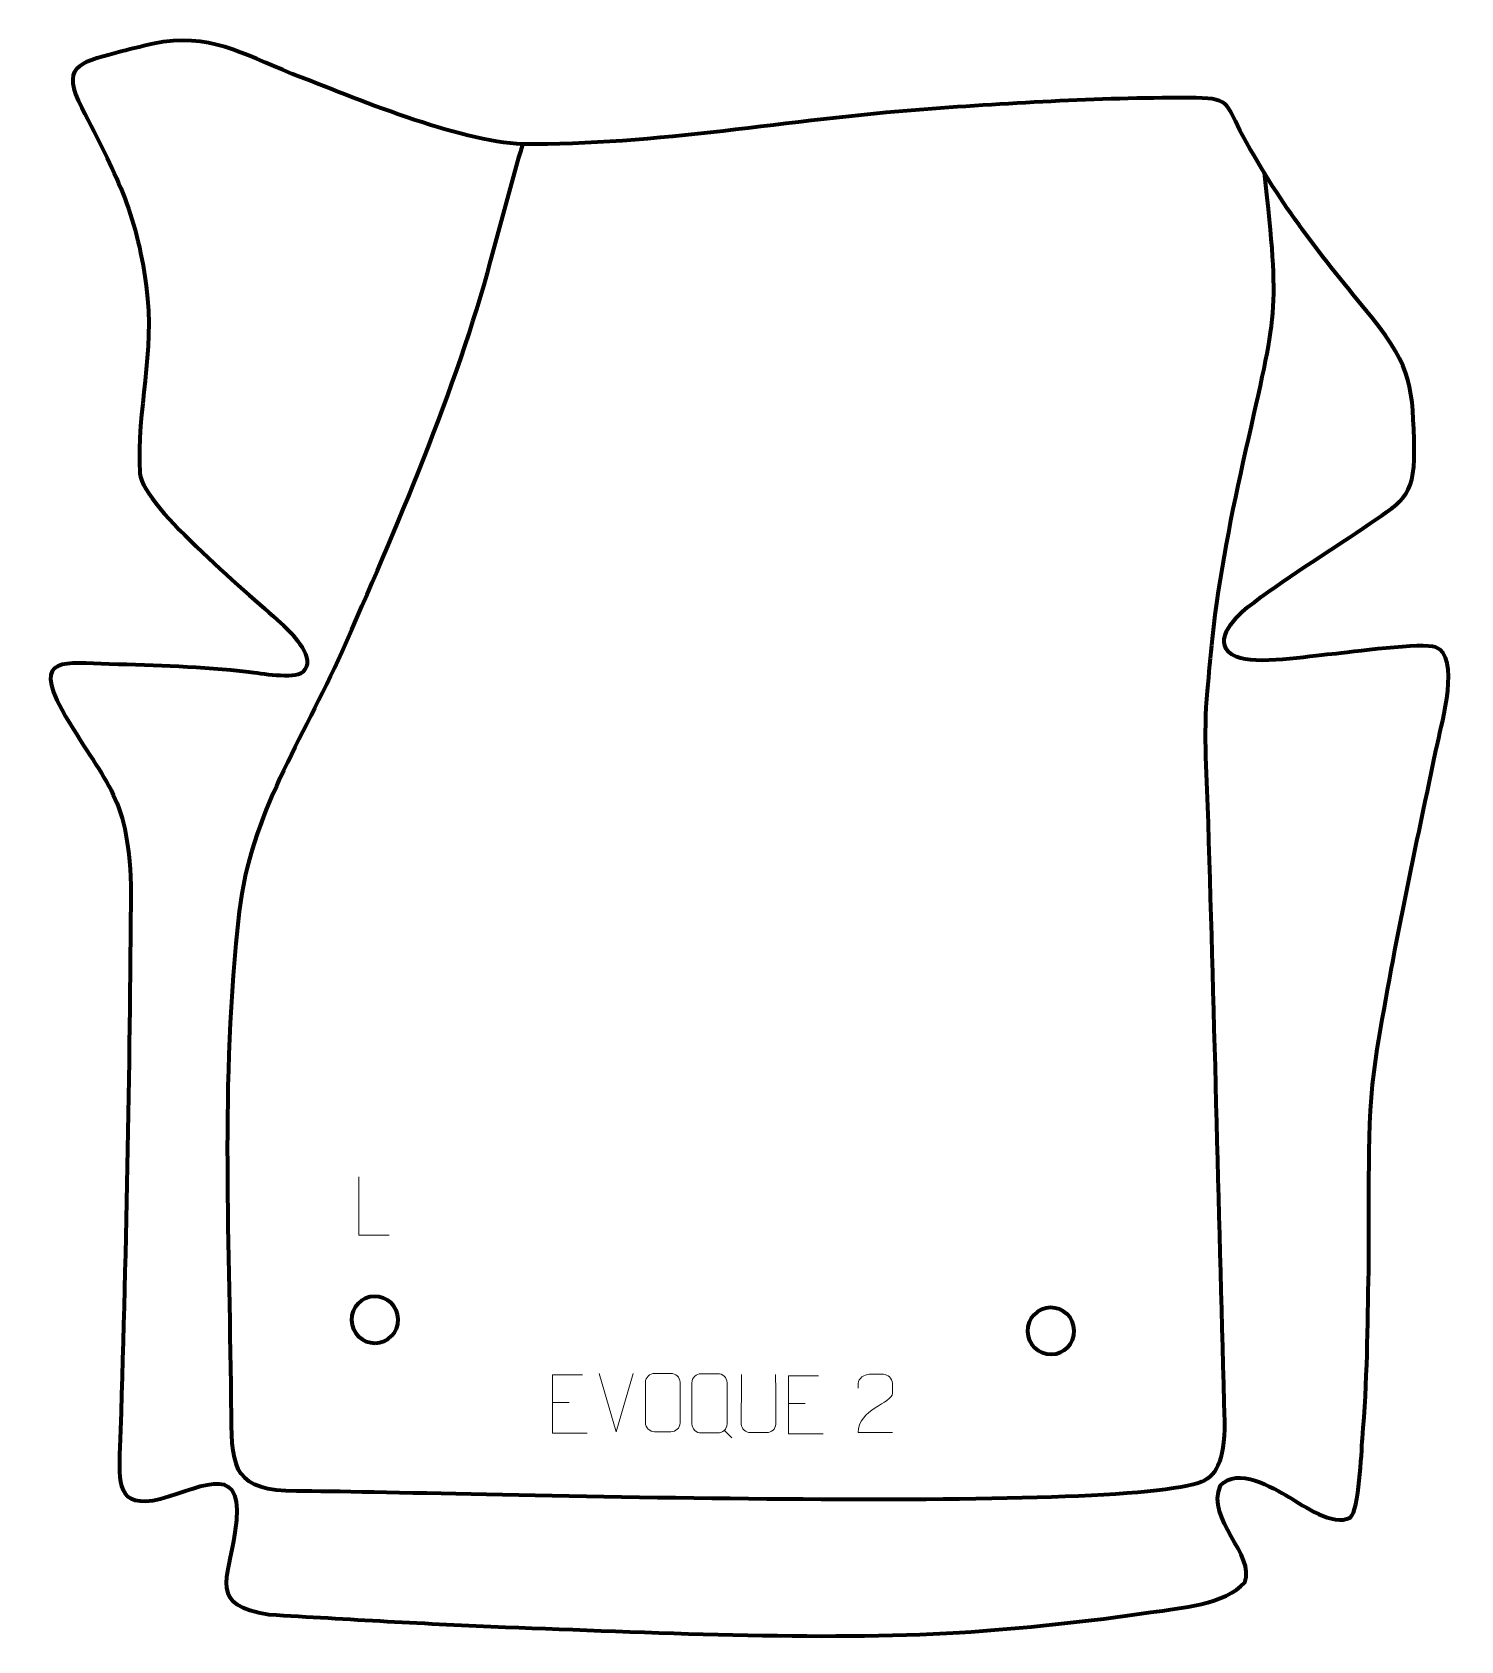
# Model space of a CAD drawing. Header units: millimetres. Extents: x 1121 to 1734, y 23 to 712.
import ezdxf

# ---------------------------------------------------------------- set-up
doc = ezdxf.new("R2010")
doc.units = ezdxf.units.MM
doc.header["$MEASUREMENT"] = 0
doc.layers.add('layer 2', color=7, linetype='Continuous')
doc.layers.add('layer 3', color=7, linetype='Continuous')

msp = doc.modelspace()

# ---------------------------------------------------------------- linework, layer by layer
at = {"layer": 'layer 2', "color": 142, "lineweight": 158}
msp.add_open_spline([(1649.1996, 652.0012), (1656.0971, 590.9807), (1654.4934, 591.9591), (1641.2804, 532.9419), (1641.2804, 532.9419), (1635.2546, 506.0263), (1629.9431, 479.5694), (1626.9342, 452.1128), (1626.9342, 452.1128), (1626.181, 444.6777), (1625.5216, 437.2325), (1624.8227, 429.792), (1624.8227, 429.792), (1623.0702, 411.2391), (1624.5984, 391.8953), (1625.2062, 373.2692), (1625.2062, 373.2692), (1627.8688, 287.7494), (1629.8346, 202.2028), (1632.2385, 116.6739), (1632.2385, 116.6739), (1632.1495, 99.2397), (1628.6591, 92.8388), (1621.0205, 90.4098), (1621.0205, 90.4098), (1579.0157, 77.0526), (1298.6331, 86.6211), (1234.568, 86.9437), (1234.568, 86.9437), (1208.5056, 87.075), (1206.8005, 95.853), (1206.6627, 119.1491), (1206.6627, 119.1491), (1206.2289, 192.4057), (1201.7419, 261.8702), (1210.1717, 335.2965), (1210.1717, 335.2965), (1214.9648, 377.0462), (1237.3407, 409.1612), (1254.0086, 446.4855), (1254.0086, 446.4855), (1276.5721, 497.3845), (1303.5235, 560.1977), (1317.752, 613.972), (1317.752, 613.972), (1322.3355, 630.7024), (1326.9188, 647.4326), (1331.5023, 664.1629)], degree=3, knots=[0, 0, 0, 0, 0.07692308, 0.07692308, 0.07692308, 0.07692308, 0.15384615, 0.15384615, 0.15384615, 0.15384615, 0.23076923, 0.23076923, 0.23076923, 0.23076923, 0.30769231, 0.30769231, 0.30769231, 0.30769231, 0.38461538, 0.38461538, 0.38461538, 0.38461538, 0.46153846, 0.46153846, 0.46153846, 0.46153846, 0.53846154, 0.53846154, 0.53846154, 0.53846154, 0.61538462, 0.61538462, 0.61538462, 0.61538462, 0.69230769, 0.69230769, 0.69230769, 0.69230769, 0.76923077, 0.76923077, 0.76923077, 0.76923077, 0.84615385, 0.84615385, 0.84615385, 0.84615385, 1, 1, 1, 1], dxfattribs=at)
at = {"layer": 'layer 2', "color": 250, "lineweight": 9}
for points, knots in [([(1274.2516, 196.678), (1274.2516, 196.678), (1261.3025, 196.678), (1261.3025, 196.678), (1261.3025, 196.678), (1261.3025, 196.678), (1261.3025, 221.6316), (1261.3025, 221.6316)], [0, 0, 0, 0, 0.33333333, 0.33333333, 0.33333333, 0.33333333, 1, 1, 1, 1]), ([(1357.1687, 136.7469), (1357.1687, 136.7469), (1344.2948, 136.7469), (1344.2948, 136.7469), (1344.2948, 136.7469), (1344.2948, 136.7469), (1344.2948, 111.7933), (1344.2948, 111.7933), (1344.2948, 111.7933), (1344.2948, 111.7933), (1359.1606, 111.7933), (1359.1606, 111.7933)], [0, 0, 0, 0, 0.25, 0.25, 0.25, 0.25, 0.5, 0.5, 0.5, 0.5, 1, 1, 1, 1]), ([(1388.0203, 137.3437), (1390.346, 137.3437), (1392.6721, 137.3437), (1394.9982, 137.3437), (1394.9982, 137.3437), (1396.9448, 137.3793), (1398.9362, 135.8877), (1398.9629, 133.4501), (1398.9629, 133.4501), (1398.9625, 127.7032), (1398.9625, 121.9559), (1398.9629, 116.2082), (1398.9629, 116.2082), (1398.8231, 113.8848), (1397.1459, 112.4052), (1394.9982, 112.3944), (1394.9982, 112.3944), (1392.6663, 112.3948), (1390.3344, 112.3948), (1388.0029, 112.3944), (1388.0029, 112.3944), (1386.0779, 112.289), (1384.1058, 114.1735), (1384.117, 116.1908), (1384.117, 116.1908), (1384.1173, 121.9609), (1384.1173, 127.7306), (1384.117, 133.4999), (1384.117, 133.4999), (1384.1212, 135.638), (1385.8679, 137.3572), (1388.0203, 137.3437)], [0, 0, 0, 0, 0.11111111, 0.11111111, 0.11111111, 0.11111111, 0.22222222, 0.22222222, 0.22222222, 0.22222222, 0.33333333, 0.33333333, 0.33333333, 0.33333333, 0.44444444, 0.44444444, 0.44444444, 0.44444444, 0.55555556, 0.55555556, 0.55555556, 0.55555556, 0.66666667, 0.66666667, 0.66666667, 0.66666667, 0.77777778, 0.77777778, 0.77777778, 0.77777778, 1, 1, 1, 1]), ([(1407.9986, 137.2523), (1410.3664, 137.2523), (1412.7344, 137.2523), (1415.1024, 137.2523), (1415.1024, 137.2523), (1417.0842, 137.2885), (1419.1115, 135.77), (1419.1386, 133.2884), (1419.1386, 133.2884), (1419.1383, 127.4378), (1419.1383, 121.5869), (1419.1386, 115.7355), (1419.1386, 115.7355), (1418.9964, 113.3702), (1417.2889, 111.8639), (1415.1024, 111.8529), (1415.1024, 111.8529), (1412.7284, 111.8534), (1410.3546, 111.8534), (1407.9811, 111.8529), (1407.9811, 111.8529), (1406.0212, 111.7457), (1404.0134, 113.6642), (1404.0249, 115.7179), (1404.0249, 115.7179), (1404.0252, 121.5919), (1404.0252, 127.4657), (1404.0249, 133.3391), (1404.0249, 133.3391), (1404.0292, 135.5157), (1405.8074, 137.266), (1407.9986, 137.2523)], [0, 0, 0, 0, 0.11111111, 0.11111111, 0.11111111, 0.11111111, 0.22222222, 0.22222222, 0.22222222, 0.22222222, 0.33333333, 0.33333333, 0.33333333, 0.33333333, 0.44444444, 0.44444444, 0.44444444, 0.44444444, 0.55555556, 0.55555556, 0.55555556, 0.55555556, 0.66666667, 0.66666667, 0.66666667, 0.66666667, 0.77777778, 0.77777778, 0.77777778, 0.77777778, 1, 1, 1, 1]), ([(1439.9091, 136.9795), (1439.9087, 131.44), (1440.0045, 121.2382), (1440.0049, 115.6978), (1440.0049, 115.6978), (1439.8651, 113.4583), (1438.1879, 112.0321), (1436.0402, 112.0216), (1436.0402, 112.0216), (1433.7083, 112.022), (1431.3764, 112.022), (1429.0449, 112.0216), (1429.0449, 112.0216), (1427.1199, 111.9201), (1425.1478, 113.7366), (1425.159, 115.6811), (1425.159, 115.6811), (1425.1593, 121.243), (1425.2547, 131.4184), (1425.2543, 136.9795)], [0, 0, 0, 0, 0.16666667, 0.16666667, 0.16666667, 0.16666667, 0.33333333, 0.33333333, 0.33333333, 0.33333333, 0.5, 0.5, 0.5, 0.5, 0.66666667, 0.66666667, 0.66666667, 0.66666667, 1, 1, 1, 1]), ([(1458.2877, 136.3782), (1458.2877, 136.3782), (1445.4138, 136.3782), (1445.4138, 136.3782), (1445.4138, 136.3782), (1445.4138, 136.3782), (1445.4138, 111.4246), (1445.4138, 111.4246), (1445.4138, 111.4246), (1445.4138, 111.4246), (1460.2796, 111.4246), (1460.2796, 111.4246)], [0, 0, 0, 0, 0.25, 0.25, 0.25, 0.25, 0.5, 0.5, 0.5, 0.5, 1, 1, 1, 1]), ([(1489.9533, 112.0114), (1485.0389, 112.0117), (1480.1245, 112.0117), (1475.2104, 112.0114), (1475.2104, 112.0114), (1475.2104, 121.9437), (1489.8614, 124.5849), (1489.9533, 128.8952), (1489.9533, 128.8952), (1489.953, 130.3193), (1489.953, 131.743), (1489.9533, 133.1663), (1489.9533, 133.1663), (1489.9364, 135.2434), (1487.8136, 136.9682), (1486.1426, 136.9855), (1486.1426, 136.9855), (1484.0694, 136.9851), (1481.9965, 136.9851), (1479.9241, 136.9855), (1479.9241, 136.9855), (1478.102, 137.002), (1475.2773, 135.2099), (1475.2104, 133.1163), (1475.2104, 133.1163), (1475.2104, 133.1163), (1475.2104, 131.0615), (1475.2104, 131.0615)], [0, 0, 0, 0, 0.125, 0.125, 0.125, 0.125, 0.25, 0.25, 0.25, 0.25, 0.375, 0.375, 0.375, 0.375, 0.5, 0.5, 0.5, 0.5, 0.625, 0.625, 0.625, 0.625, 0.75, 0.75, 0.75, 0.75, 1, 1, 1, 1])]:
    msp.add_open_spline(points, degree=3, knots=knots, dxfattribs=at)
at = {"layer": 'layer 2', "color": 142, "lineweight": 200}
for points in [[(1268.3155, 150.3895), (1262.7936, 150.2899), (1258.2364, 154.6857), (1258.1369, 160.2076), (1258.1369, 160.2076), (1258.0373, 165.7295), (1262.433, 170.2867), (1267.955, 170.3862), (1267.955, 170.3862), (1273.4769, 170.4858), (1278.0341, 166.09), (1278.1336, 160.5681), (1278.1336, 160.5681), (1278.2332, 155.0462), (1273.8375, 150.489), (1268.3155, 150.3895)], [(1558.0366, 145.5572), (1552.5147, 145.4577), (1547.9575, 149.8534), (1547.858, 155.3753), (1547.858, 155.3753), (1547.7584, 160.8972), (1552.1541, 165.4544), (1557.6761, 165.554), (1557.6761, 165.554), (1563.198, 165.6535), (1567.7552, 161.2578), (1567.8547, 155.7359), (1567.8547, 155.7359), (1567.9543, 150.2139), (1563.5586, 145.6568), (1558.0366, 145.5572)]]:
    msp.add_open_spline(points, degree=3, knots=[0, 0, 0, 0, 0.2, 0.2, 0.2, 0.2, 0.4, 0.4, 0.4, 0.4, 0.6, 0.6, 0.6, 0.6, 1, 1, 1, 1], dxfattribs=at)
at = {"layer": 'layer 2', "color": 250, "lineweight": 9}
for points in [[(1371.5398, 112.3904), (1371.5398, 112.3904), (1364.218, 137.344), (1364.218, 137.344)], [(1378.8617, 137.344), (1378.8617, 137.344), (1371.5399, 112.3904), (1371.5399, 112.3904)], [(1344.2948, 124.8672), (1344.2948, 124.8672), (1351.4629, 124.8672), (1351.4629, 124.8672)], [(1445.4138, 124.4985), (1445.4138, 124.4985), (1452.5819, 124.4985), (1452.5819, 124.4985)], [(1417.9287, 112.9509), (1417.9287, 112.9509), (1421.1389, 109.744), (1421.1389, 109.744)]]:
    msp.add_open_spline(points, degree=3, dxfattribs=at)
at = {"layer": 'layer 3', "color": 242, "lineweight": 158}
msp.add_open_spline([(1173.059, 707.147), (1197.4486, 712.0854), (1210.8734, 702.8333), (1232.6442, 694.2928), (1232.6442, 694.2928), (1259.1191, 683.9167), (1303.9408, 665.1051), (1331.5023, 664.1629), (1331.5023, 664.1629), (1388.1744, 663.4155), (1446.4978, 674.7913), (1503.3646, 679.0061), (1503.3646, 679.0061), (1541.6978, 681.811), (1581.6439, 684.1446), (1620.0528, 683.9578), (1620.0528, 683.9578), (1635.463, 683.6834), (1633.0741, 680.6015), (1640.0711, 667.6725), (1640.0711, 667.6725), (1657.3759, 636.4162), (1673.0633, 616.947), (1695.5267, 589.7017), (1695.5267, 589.7017), (1712.7736, 567.9161), (1712.9983, 559.7002), (1713.5705, 532.6784), (1713.5705, 532.6784), (1713.7614, 512.1375), (1707.6652, 510.5741), (1691.6033, 499.546), (1691.6033, 499.546), (1675.4353, 488.5371), (1657.5033, 477.5699), (1642.1581, 465.6784), (1642.1581, 465.6784), (1636.2105, 461.0693), (1625.6983, 449.5068), (1637.3342, 444.418), (1637.3342, 444.418), (1645.6237, 440.7926), (1668.2252, 444.6812), (1678.3132, 445.5809), (1678.3132, 445.5809), (1686.1173, 446.3874), (1717.525, 450.5761), (1722.6999, 448.5936), (1722.6999, 448.5936), (1733.5248, 444.4466), (1725.4269, 416.3614), (1723.6239, 407.7763), (1723.6239, 407.7763), (1714.2163, 362.9906), (1704.2209, 317.1932), (1697.0495, 272.0433), (1697.0495, 272.0433), (1692.8353, 243.5302), (1694.6111, 210.7056), (1694.0473, 181.5322), (1694.0473, 181.5322), (1693.5744, 157.0621), (1693.4821, 133.9493), (1691.3715, 109.4885), (1691.3715, 109.4885), (1690.8984, 103.4342), (1689.9703, 78.8535), (1686.1874, 75.6002), (1686.1874, 75.6002), (1678.5594, 71.7034), (1666.3716, 80.5918), (1659.918, 84.3518), (1659.918, 84.3518), (1652.9739, 88.3977), (1637.6116, 97.5809), (1630.5479, 89.3163), (1630.5479, 89.3163), (1624.0354, 74.7161), (1645.7452, 59.6502), (1640.931, 47.8479), (1640.931, 47.8479), (1632.7454, 38.3546), (1612.8959, 36.8103), (1600.7458, 35.0142), (1600.7458, 35.0142), (1574.1745, 31.1588), (1545.4421, 28.0798), (1518.6524, 26.3295), (1518.6524, 26.3295), (1460.1475, 22.7927), (1383.1556, 26.4575), (1324.2133, 28.7005), (1324.2133, 28.7005), (1290.5711, 30.0441), (1256.3626, 32.0738), (1222.7268, 34.0817), (1222.7268, 34.0817), (1196.9161, 38.0382), (1205.1163, 48.7067), (1208.2086, 69.1454), (1208.2086, 69.1454), (1212.8874, 100.0697), (1195.9431, 89.2917), (1176.3675, 83.6123), (1176.3675, 83.6123), (1157.1805, 79.3099), (1158.385, 90.4932), (1158.901, 105.7028), (1158.901, 105.7028), (1161.5344, 186.2371), (1163.1286, 265.8897), (1163.6049, 346.4668), (1163.6049, 346.4668), (1162.2944, 386.5097), (1152.132, 389.9959), (1133.9736, 421.8018), (1133.9736, 421.8018), (1121.3098, 444.9791), (1135.7471, 441.8502), (1154.2542, 441.3), (1154.2542, 441.3), (1174.8256, 440.6963), (1193.5576, 440.2677), (1214.0942, 437.8455), (1214.0942, 437.8455), (1219.0194, 437.2646), (1233.342, 434.7063), (1237.2319, 437.8509), (1237.2319, 437.8509), (1243.308, 443.8686), (1233.2353, 453.642), (1229.0317, 457.8117), (1229.0317, 457.8117), (1216.2335, 469.7045), (1169.2468, 507.9558), (1167.4381, 522.962), (1167.4381, 522.962), (1165.9233, 551.0812), (1174.0856, 573.936), (1170.1933, 603.4201), (1170.1933, 603.4201), (1165.7915, 635.5563), (1156.9163, 651.6847), (1142.5303, 679.7528), (1142.5303, 679.7528), (1133.6327, 697.1126), (1140.7237, 698.7927), (1157.3504, 703.2171), (1157.3504, 703.2171), (1162.5731, 704.6069), (1167.7964, 705.9173), (1173.059, 707.147)], degree=3, knots=[0, 0, 0, 0, 0.02564103, 0.02564103, 0.02564103, 0.02564103, 0.05128205, 0.05128205, 0.05128205, 0.05128205, 0.07692308, 0.07692308, 0.07692308, 0.07692308, 0.1025641, 0.1025641, 0.1025641, 0.1025641, 0.12820513, 0.12820513, 0.12820513, 0.12820513, 0.15384615, 0.15384615, 0.15384615, 0.15384615, 0.17948718, 0.17948718, 0.17948718, 0.17948718, 0.20512821, 0.20512821, 0.20512821, 0.20512821, 0.23076923, 0.23076923, 0.23076923, 0.23076923, 0.25641026, 0.25641026, 0.25641026, 0.25641026, 0.28205128, 0.28205128, 0.28205128, 0.28205128, 0.30769231, 0.30769231, 0.30769231, 0.30769231, 0.33333333, 0.33333333, 0.33333333, 0.33333333, 0.35897436, 0.35897436, 0.35897436, 0.35897436, 0.38461538, 0.38461538, 0.38461538, 0.38461538, 0.41025641, 0.41025641, 0.41025641, 0.41025641, 0.43589744, 0.43589744, 0.43589744, 0.43589744, 0.46153846, 0.46153846, 0.46153846, 0.46153846, 0.48717949, 0.48717949, 0.48717949, 0.48717949, 0.51282051, 0.51282051, 0.51282051, 0.51282051, 0.53846154, 0.53846154, 0.53846154, 0.53846154, 0.56410256, 0.56410256, 0.56410256, 0.56410256, 0.58974359, 0.58974359, 0.58974359, 0.58974359, 0.61538462, 0.61538462, 0.61538462, 0.61538462, 0.64102564, 0.64102564, 0.64102564, 0.64102564, 0.66666667, 0.66666667, 0.66666667, 0.66666667, 0.69230769, 0.69230769, 0.69230769, 0.69230769, 0.71794872, 0.71794872, 0.71794872, 0.71794872, 0.74358974, 0.74358974, 0.74358974, 0.74358974, 0.76923077, 0.76923077, 0.76923077, 0.76923077, 0.79487179, 0.79487179, 0.79487179, 0.79487179, 0.82051282, 0.82051282, 0.82051282, 0.82051282, 0.84615385, 0.84615385, 0.84615385, 0.84615385, 0.87179487, 0.87179487, 0.87179487, 0.87179487, 0.8974359, 0.8974359, 0.8974359, 0.8974359, 0.92307692, 0.92307692, 0.92307692, 0.92307692, 0.94871795, 0.94871795, 0.94871795, 0.94871795, 1, 1, 1, 1], dxfattribs=at)

doc.saveas('drawing.dxf')
